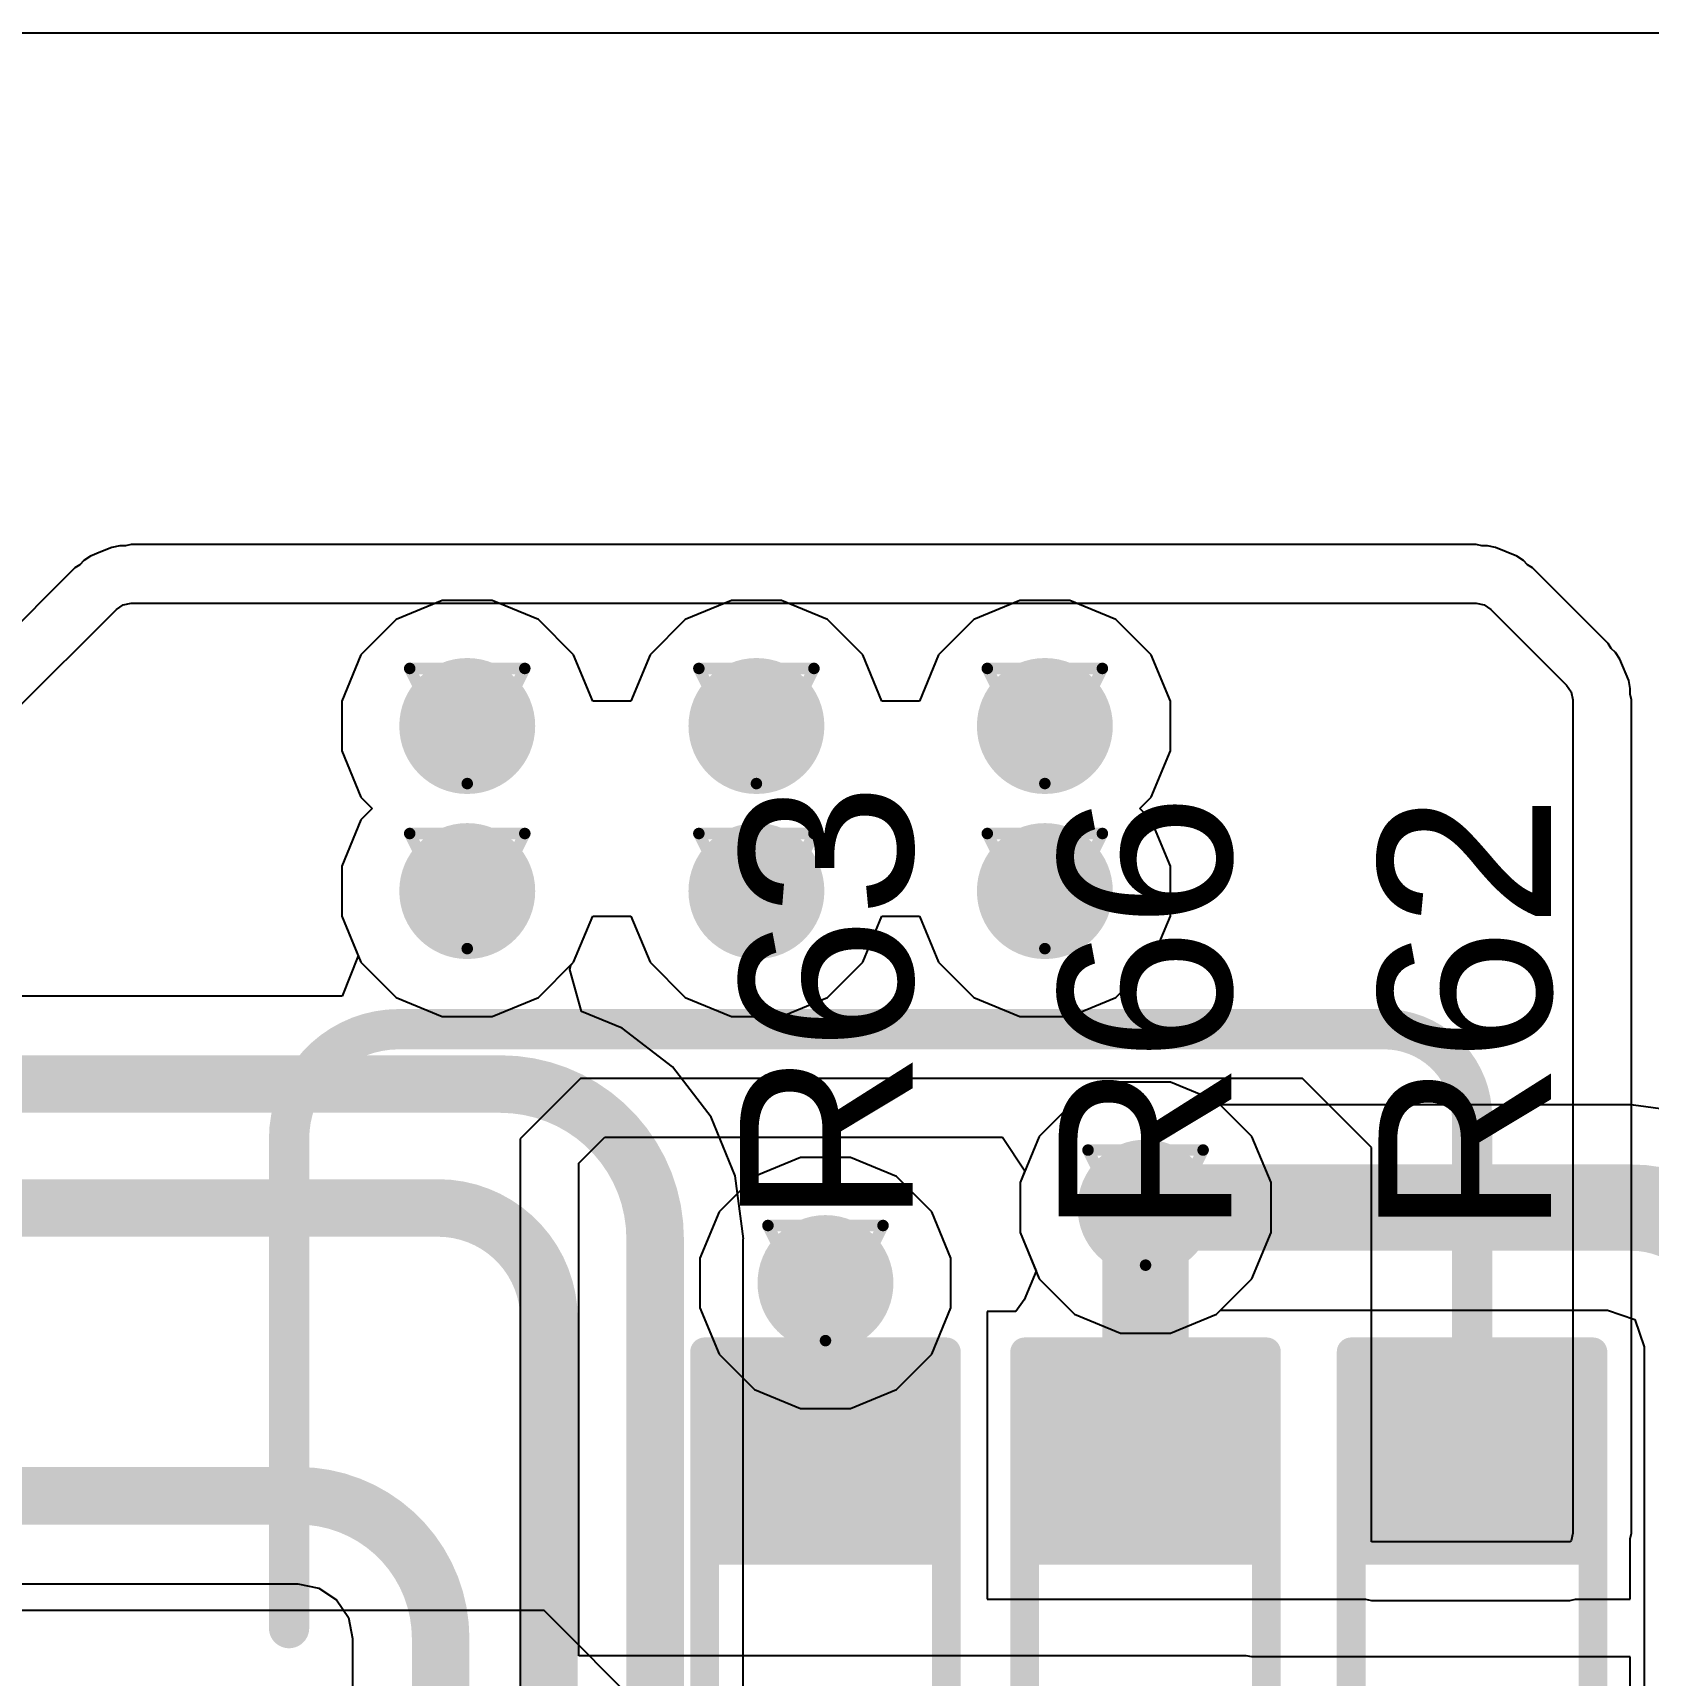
# Model space of a CAD drawing. Header units: inches. Extents: x 0 to 211, y 0 to 201.
# Drawn here: x 2.2262 to 2.5069, y 4.4238 to 4.7091 of the extents above; entities that cross this region are included whole.
import ezdxf

# ---------------------------------------------------------------- set-up
doc = ezdxf.new("R2010")
doc.units = ezdxf.units.IN
doc.header["$MEASUREMENT"] = 0
for name, color, linetype in [('Bottom Layer', 5, 'Continuous'), ('Drill Drawing', 1, 'Continuous'), ('Layer 1', 16, 'Continuous'), ('Layer 2', 76, 'Continuous'), ('Top Layer', 1, 'Continuous'), ('Top Overlay', 2, 'Continuous'), ('Top Paste', 8, 'Continuous'), ('Top Solder', 216, 'Continuous'), ('Via Holes', 16, 'Continuous')]:
    doc.layers.add(name, color=color, linetype=linetype)
doc.styles.add('Arial', font='', dxfattribs={"height": 0.2})
doc.styles.get('Arial').set_extended_font_data('Arial')

# ---------------------------------------------------------------- blocks, each defined once
blk = doc.blocks.new('R___0603_133')
at = {"layer": 'Top Layer'}
for points in [[(-0.015, 0.0175), (-0.015, -0.0175), (-0.045, -0.0175), (-0.045, 0.0175)], [(0.045, 0.0175), (0.045, -0.0175), (0.015, -0.0175), (0.015, 0.0175)]]:
    blk.add_hatch(color=1, dxfattribs=at).paths.add_polyline_path(points)
at = {"layer": 'Top Paste'}
for points in [[(-0.015, 0.0175), (-0.015, -0.0175), (-0.045, -0.0175), (-0.045, 0.0175)], [(0.045, 0.0175), (0.045, -0.0175), (0.015, -0.0175), (0.015, 0.0175)]]:
    blk.add_hatch(color=8, dxfattribs=at).paths.add_polyline_path(points)
at = {"layer": 'Top Solder'}
for points in [[(-0.011, 0.0215), (-0.011, -0.0215), (-0.049, -0.0215), (-0.049, 0.0215)], [(0.049, 0.0215), (0.049, -0.0215), (0.011, -0.0215), (0.011, 0.0215)]]:
    blk.add_hatch(color=216, dxfattribs=at).paths.add_polyline_path(points)
at = {"layer": 'Top Overlay'}
for points in [[(-0.048, -0.021, 0.005, 0.005, 0), (-0.048, 0.021, 0.005, 0.005, 0)], [(0.048, 0.021, 0.005, 0.005, 0), (-0.048, 0.021, 0.005, 0.005, 0)], [(0.048, -0.021, 0.005, 0.005, 0), (0.048, 0.021, 0.005, 0.005, 0)], [(0.048, -0.021, 0.005, 0.005, 0), (-0.048, -0.021, 0.005, 0.005, 0)]]:
    blk.add_lwpolyline(points, format="xyseb", dxfattribs=at)
for points in [[(-0.04925, 0.021, 0.0025, 0.0025, 1), (-0.04675, 0.021, 0.0025, 0.0025, 1)], [(-0.04925, 0.021, 0.0025, 0.0025, 1), (-0.04675, 0.021, 0.0025, 0.0025, 1)], [(0.04675, 0.021, 0.0025, 0.0025, 1), (0.04925, 0.021, 0.0025, 0.0025, 1)], [(0.04675, 0.021, 0.0025, 0.0025, 1), (0.04925, 0.021, 0.0025, 0.0025, 1)], [(-0.04925, -0.021, 0.0025, 0.0025, 1), (-0.04675, -0.021, 0.0025, 0.0025, 1)], [(-0.04925, -0.021, 0.0025, 0.0025, 1), (-0.04675, -0.021, 0.0025, 0.0025, 1)], [(0.04675, -0.021, 0.0025, 0.0025, 1), (0.04925, -0.021, 0.0025, 0.0025, 1)], [(0.04675, -0.021, 0.0025, 0.0025, 1), (0.04925, -0.021, 0.0025, 0.0025, 1)]]:
    blk.add_lwpolyline(points, format="xyseb", close=True, dxfattribs=at)
blk = doc.blocks.new('R___0603_136')
at = {"layer": 'Top Layer'}
for points in [[(-0.015, 0.0175), (-0.015, -0.0175), (-0.045, -0.0175), (-0.045, 0.0175)], [(0.045, 0.0175), (0.045, -0.0175), (0.015, -0.0175), (0.015, 0.0175)]]:
    blk.add_hatch(color=1, dxfattribs=at).paths.add_polyline_path(points)
at = {"layer": 'Top Paste'}
for points in [[(-0.015, 0.0175), (-0.015, -0.0175), (-0.045, -0.0175), (-0.045, 0.0175)], [(0.045, 0.0175), (0.045, -0.0175), (0.015, -0.0175), (0.015, 0.0175)]]:
    blk.add_hatch(color=8, dxfattribs=at).paths.add_polyline_path(points)
at = {"layer": 'Top Solder'}
for points in [[(-0.011, 0.0215), (-0.011, -0.0215), (-0.049, -0.0215), (-0.049, 0.0215)], [(0.049, 0.0215), (0.049, -0.0215), (0.011, -0.0215), (0.011, 0.0215)]]:
    blk.add_hatch(color=216, dxfattribs=at).paths.add_polyline_path(points)
at = {"layer": 'Top Overlay'}
for points in [[(-0.048, -0.021, 0.005, 0.005, 0), (-0.048, 0.021, 0.005, 0.005, 0)], [(0.048, 0.021, 0.005, 0.005, 0), (-0.048, 0.021, 0.005, 0.005, 0)], [(0.048, -0.021, 0.005, 0.005, 0), (0.048, 0.021, 0.005, 0.005, 0)], [(0.048, -0.021, 0.005, 0.005, 0), (-0.048, -0.021, 0.005, 0.005, 0)]]:
    blk.add_lwpolyline(points, format="xyseb", dxfattribs=at)
for points in [[(-0.04925, 0.021, 0.0025, 0.0025, 1), (-0.04675, 0.021, 0.0025, 0.0025, 1)], [(-0.04925, 0.021, 0.0025, 0.0025, 1), (-0.04675, 0.021, 0.0025, 0.0025, 1)], [(0.04675, 0.021, 0.0025, 0.0025, 1), (0.04925, 0.021, 0.0025, 0.0025, 1)], [(0.04675, 0.021, 0.0025, 0.0025, 1), (0.04925, 0.021, 0.0025, 0.0025, 1)], [(-0.04925, -0.021, 0.0025, 0.0025, 1), (-0.04675, -0.021, 0.0025, 0.0025, 1)], [(-0.04925, -0.021, 0.0025, 0.0025, 1), (-0.04675, -0.021, 0.0025, 0.0025, 1)], [(0.04675, -0.021, 0.0025, 0.0025, 1), (0.04925, -0.021, 0.0025, 0.0025, 1)], [(0.04675, -0.021, 0.0025, 0.0025, 1), (0.04925, -0.021, 0.0025, 0.0025, 1)]]:
    blk.add_lwpolyline(points, format="xyseb", close=True, dxfattribs=at)
blk = doc.blocks.new('R___0603_137')
at = {"layer": 'Top Layer'}
for points in [[(-0.015, 0.0175), (-0.015, -0.0175), (-0.045, -0.0175), (-0.045, 0.0175)], [(0.045, 0.0175), (0.045, -0.0175), (0.015, -0.0175), (0.015, 0.0175)]]:
    blk.add_hatch(color=1, dxfattribs=at).paths.add_polyline_path(points)
at = {"layer": 'Top Paste'}
for points in [[(-0.015, 0.0175), (-0.015, -0.0175), (-0.045, -0.0175), (-0.045, 0.0175)], [(0.045, 0.0175), (0.045, -0.0175), (0.015, -0.0175), (0.015, 0.0175)]]:
    blk.add_hatch(color=8, dxfattribs=at).paths.add_polyline_path(points)
at = {"layer": 'Top Solder'}
for points in [[(-0.011, 0.0215), (-0.011, -0.0215), (-0.049, -0.0215), (-0.049, 0.0215)], [(0.049, 0.0215), (0.049, -0.0215), (0.011, -0.0215), (0.011, 0.0215)]]:
    blk.add_hatch(color=216, dxfattribs=at).paths.add_polyline_path(points)
at = {"layer": 'Top Overlay'}
for points in [[(-0.048, -0.021, 0.005, 0.005, 0), (-0.048, 0.021, 0.005, 0.005, 0)], [(0.048, 0.021, 0.005, 0.005, 0), (-0.048, 0.021, 0.005, 0.005, 0)], [(0.048, -0.021, 0.005, 0.005, 0), (0.048, 0.021, 0.005, 0.005, 0)], [(0.048, -0.021, 0.005, 0.005, 0), (-0.048, -0.021, 0.005, 0.005, 0)]]:
    blk.add_lwpolyline(points, format="xyseb", dxfattribs=at)
for points in [[(-0.04925, 0.021, 0.0025, 0.0025, 1), (-0.04675, 0.021, 0.0025, 0.0025, 1)], [(-0.04925, 0.021, 0.0025, 0.0025, 1), (-0.04675, 0.021, 0.0025, 0.0025, 1)], [(0.04675, 0.021, 0.0025, 0.0025, 1), (0.04925, 0.021, 0.0025, 0.0025, 1)], [(0.04675, 0.021, 0.0025, 0.0025, 1), (0.04925, 0.021, 0.0025, 0.0025, 1)], [(-0.04925, -0.021, 0.0025, 0.0025, 1), (-0.04675, -0.021, 0.0025, 0.0025, 1)], [(-0.04925, -0.021, 0.0025, 0.0025, 1), (-0.04675, -0.021, 0.0025, 0.0025, 1)], [(0.04675, -0.021, 0.0025, 0.0025, 1), (0.04925, -0.021, 0.0025, 0.0025, 1)], [(0.04675, -0.021, 0.0025, 0.0025, 1), (0.04925, -0.021, 0.0025, 0.0025, 1)]]:
    blk.add_lwpolyline(points, format="xyseb", close=True, dxfattribs=at)

msp = doc.modelspace()

# ---------------------------------------------------------------- hatches: boundary and pattern name
at = {"layer": 'Bottom Layer'}
h = msp.add_hatch(color=5, dxfattribs=at)
edge = h.paths.add_edge_path()
edge.add_arc((2.30166, 4.58868), 0.01181, 0, 360)
h = msp.add_hatch(color=5, dxfattribs=at)
edge = h.paths.add_edge_path()
edge.add_arc((2.35191, 4.58868), 0.01181, 0, 360)
h = msp.add_hatch(color=5, dxfattribs=at)
edge = h.paths.add_edge_path()
edge.add_arc((2.40203, 4.58868), 0.01181, 0, 360)
h = msp.add_hatch(color=5, dxfattribs=at)
edge = h.paths.add_edge_path()
edge.add_arc((2.30166, 4.56), 0.01181, 0, 360)
h = msp.add_hatch(color=5, dxfattribs=at)
edge = h.paths.add_edge_path()
edge.add_arc((2.35191, 4.56), 0.01181, 0, 360)
h = msp.add_hatch(color=5, dxfattribs=at)
edge = h.paths.add_edge_path()
edge.add_arc((2.40203, 4.56), 0.01181, 0, 360)
h = msp.add_hatch(color=5, dxfattribs=at)
edge = h.paths.add_edge_path()
edge.add_arc((2.41953, 4.505), 0.01181, 0, 360)
h = msp.add_hatch(color=5, dxfattribs=at)
edge = h.paths.add_edge_path()
edge.add_arc((2.36391, 4.49189), 0.01181, 0, 360)
at = {"layer": 'Layer 1'}
h = msp.add_hatch(color=16, dxfattribs=at)
edge = h.paths.add_edge_path()
edge.add_arc((2.30166, 4.58868), 0.01181, 0, 360)
h = msp.add_hatch(color=16, dxfattribs=at)
edge = h.paths.add_edge_path()
edge.add_arc((2.35191, 4.58868), 0.01181, 0, 360)
h = msp.add_hatch(color=16, dxfattribs=at)
edge = h.paths.add_edge_path()
edge.add_arc((2.40203, 4.58868), 0.01181, 0, 360)
h = msp.add_hatch(color=16, dxfattribs=at)
edge = h.paths.add_edge_path()
edge.add_arc((2.30166, 4.56), 0.01181, 0, 360)
h = msp.add_hatch(color=16, dxfattribs=at)
edge = h.paths.add_edge_path()
edge.add_arc((2.35191, 4.56), 0.01181, 0, 360)
h = msp.add_hatch(color=16, dxfattribs=at)
edge = h.paths.add_edge_path()
edge.add_arc((2.40203, 4.56), 0.01181, 0, 360)
h = msp.add_hatch(color=16, dxfattribs=at)
edge = h.paths.add_edge_path()
edge.add_arc((2.41953, 4.505), 0.01181, 0, 360)
h = msp.add_hatch(color=16, dxfattribs=at)
edge = h.paths.add_edge_path()
edge.add_arc((2.36391, 4.49189), 0.01181, 0, 360)
at = {"layer": 'Layer 2'}
h = msp.add_hatch(color=76, dxfattribs=at)
edge = h.paths.add_edge_path()
edge.add_arc((2.30166, 4.58868), 0.01181, 0, 360)
h = msp.add_hatch(color=76, dxfattribs=at)
edge = h.paths.add_edge_path()
edge.add_arc((2.35191, 4.58868), 0.01181, 0, 360)
h = msp.add_hatch(color=76, dxfattribs=at)
edge = h.paths.add_edge_path()
edge.add_arc((2.40203, 4.58868), 0.01181, 0, 360)
h = msp.add_hatch(color=76, dxfattribs=at)
edge = h.paths.add_edge_path()
edge.add_arc((2.30166, 4.56), 0.01181, 0, 360)
h = msp.add_hatch(color=76, dxfattribs=at)
edge = h.paths.add_edge_path()
edge.add_arc((2.35191, 4.56), 0.01181, 0, 360)
h = msp.add_hatch(color=76, dxfattribs=at)
edge = h.paths.add_edge_path()
edge.add_arc((2.40203, 4.56), 0.01181, 0, 360)
h = msp.add_hatch(color=76, dxfattribs=at)
edge = h.paths.add_edge_path()
edge.add_arc((2.41953, 4.505), 0.01181, 0, 360)
h = msp.add_hatch(color=76, dxfattribs=at)
edge = h.paths.add_edge_path()
edge.add_arc((2.36391, 4.49189), 0.01181, 0, 360)
at = {"layer": 'Top Layer'}
h = msp.add_hatch(color=1, dxfattribs=at)
edge = h.paths.add_edge_path()
edge.add_arc((2.30166, 4.58868), 0.01181, 0, 360)
h = msp.add_hatch(color=1, dxfattribs=at)
edge = h.paths.add_edge_path()
edge.add_arc((2.35191, 4.58868), 0.01181, 0, 360)
h = msp.add_hatch(color=1, dxfattribs=at)
edge = h.paths.add_edge_path()
edge.add_arc((2.40203, 4.58868), 0.01181, 0, 360)
h = msp.add_hatch(color=1, dxfattribs=at)
edge = h.paths.add_edge_path()
edge.add_arc((2.30166, 4.56), 0.01181, 0, 360)
h = msp.add_hatch(color=1, dxfattribs=at)
edge = h.paths.add_edge_path()
edge.add_arc((2.35191, 4.56), 0.01181, 0, 360)
h = msp.add_hatch(color=1, dxfattribs=at)
edge = h.paths.add_edge_path()
edge.add_arc((2.40203, 4.56), 0.01181, 0, 360)
h = msp.add_hatch(color=1, dxfattribs=at)
edge = h.paths.add_edge_path()
edge.add_arc((2.41953, 4.505), 0.01181, 0, 360)
h = msp.add_hatch(color=1, dxfattribs=at)
edge = h.paths.add_edge_path()
edge.add_arc((2.36391, 4.49189), 0.01181, 0, 360)
at = {"layer": 'Via Holes'}
h = msp.add_hatch(color=7, dxfattribs=at)
edge = h.paths.add_edge_path()
edge.add_arc((2.30166, 4.58868), 0.00591, 0, 360)
h = msp.add_hatch(color=7, dxfattribs=at)
edge = h.paths.add_edge_path()
edge.add_arc((2.35191, 4.58868), 0.00591, 0, 360)
h = msp.add_hatch(color=7, dxfattribs=at)
edge = h.paths.add_edge_path()
edge.add_arc((2.40203, 4.58868), 0.00591, 0, 360)
h = msp.add_hatch(color=7, dxfattribs=at)
edge = h.paths.add_edge_path()
edge.add_arc((2.30166, 4.56), 0.00591, 0, 360)
h = msp.add_hatch(color=7, dxfattribs=at)
edge = h.paths.add_edge_path()
edge.add_arc((2.35191, 4.56), 0.00591, 0, 360)
h = msp.add_hatch(color=7, dxfattribs=at)
edge = h.paths.add_edge_path()
edge.add_arc((2.40203, 4.56), 0.00591, 0, 360)
h = msp.add_hatch(color=7, dxfattribs=at)
edge = h.paths.add_edge_path()
edge.add_arc((2.41953, 4.505), 0.00591, 0, 360)
h = msp.add_hatch(color=7, dxfattribs=at)
edge = h.paths.add_edge_path()
edge.add_arc((2.36391, 4.49189), 0.00591, 0, 360)

# ---------------------------------------------------------------- linework, layer by layer
at = {"layer": 'Bottom Layer'}
for p, q in [((1.94681, 4.70912), (4.16751, 4.70912)), ((2.29733, 4.61049), (2.28931, 4.60717)), ((2.306, 4.61049), (2.29733, 4.61049)), ((2.31402, 4.60717), (2.306, 4.61049)), ((2.34757, 4.61049), (2.33955, 4.60717)), ((2.35625, 4.61049), (2.34757, 4.61049)), ((2.36426, 4.60717), (2.35625, 4.61049)), ((2.39769, 4.61049), (2.38967, 4.60717)), ((2.40636, 4.61049), (2.39769, 4.61049)), ((2.41438, 4.60717), (2.40636, 4.61049)), ((2.28931, 4.60717), (2.28317, 4.60104)), ((2.32015, 4.60104), (2.31402, 4.60717)), ((2.33955, 4.60717), (2.33342, 4.60104)), ((2.3704, 4.60104), (2.36426, 4.60717)), ((2.38967, 4.60717), (2.38354, 4.60104)), ((2.42052, 4.60104), (2.41438, 4.60717)), ((2.28317, 4.60104), (2.27985, 4.59302)), ((2.32347, 4.59302), (2.32015, 4.60104)), ((2.33342, 4.60104), (2.3301, 4.59302)), ((2.37372, 4.59302), (2.3704, 4.60104)), ((2.38354, 4.60104), (2.38022, 4.59302)), ((2.42384, 4.59302), (2.42052, 4.60104)), ((2.27985, 4.59302), (2.27985, 4.58434)), ((2.3301, 4.59302), (2.32347, 4.59302)), ((2.38022, 4.59302), (2.37372, 4.59302)), ((2.42384, 4.58434), (2.42384, 4.59302)), ((2.27985, 4.58434), (2.28317, 4.57633)), ((2.42052, 4.57633), (2.42384, 4.58434)), ((2.28317, 4.57633), (2.28516, 4.57434)), ((2.28516, 4.57434), (2.28317, 4.57235)), ((2.41853, 4.57434), (2.42052, 4.57633)), ((2.42052, 4.57235), (2.41853, 4.57434)), ((2.28317, 4.57235), (2.27985, 4.56434)), ((2.42384, 4.56434), (2.42052, 4.57235)), ((2.27985, 4.56434), (2.27985, 4.55566)), ((2.42384, 4.55566), (2.42384, 4.56434)), ((2.27985, 4.55566), (2.28271, 4.54876)), ((2.32015, 4.54765), (2.32347, 4.55566)), ((2.32347, 4.55566), (2.3301, 4.55566)), ((2.3301, 4.55566), (2.33342, 4.54765)), ((2.3704, 4.54765), (2.37372, 4.55566)), ((2.37372, 4.55566), (2.38022, 4.55566)), ((2.38022, 4.55566), (2.38354, 4.54765)), ((2.42052, 4.54765), (2.42384, 4.55566)), ((2.28271, 4.54876), (2.27991, 4.54176)), ((2.3195, 4.54638), (2.31964, 4.54713)), ((2.3215, 4.53909), (2.3195, 4.54638)), ((2.31964, 4.54713), (2.32015, 4.54765)), ((2.33342, 4.54765), (2.33955, 4.54151)), ((2.36426, 4.54151), (2.3704, 4.54765)), ((2.38354, 4.54765), (2.38967, 4.54151)), ((2.41438, 4.54151), (2.42052, 4.54765)), ((2.27991, 4.54176), (2.12734, 4.54176)), ((2.33955, 4.54151), (2.34757, 4.53819)), ((2.35625, 4.53819), (2.36426, 4.54151)), ((2.38967, 4.54151), (2.39769, 4.53819)), ((2.40636, 4.53819), (2.41438, 4.54151)), ((2.32856, 4.53617), (2.3215, 4.53909)), ((2.34757, 4.53819), (2.35625, 4.53819)), ((2.39769, 4.53819), (2.40636, 4.53819)), ((2.3373, 4.52946), (2.32856, 4.53617)), ((2.34402, 4.52071), (2.3373, 4.52946)), ((2.41519, 4.52681), (2.40717, 4.52349)), ((2.42386, 4.52681), (2.41519, 4.52681)), ((2.43188, 4.52349), (2.42386, 4.52681)), ((2.40717, 4.52349), (2.40104, 4.51735)), ((2.43253, 4.52284), (2.43188, 4.52349)), ((2.504, 4.52284), (2.43253, 4.52284)), ((2.50429, 4.52279), (2.504, 4.52284)), ((2.34824, 4.51052), (2.34402, 4.52071)), ((2.51379, 4.52153), (2.50429, 4.52279)), ((2.40104, 4.51735), (2.39772, 4.50934)), ((2.34967, 4.49959), (2.34824, 4.51052)), ((2.39772, 4.50934), (2.39772, 4.50066)), ((2.39772, 4.50066), (2.40104, 4.49265)), ((2.34961, 3.37632), (2.34961, 4.49959)), ((2.34961, 4.49959), (2.34967, 4.49959)), ((2.40104, 4.49265), (2.40717, 4.48651)), ((2.40717, 4.48651), (2.41519, 4.48319)), ((2.42386, 4.48319), (2.43188, 4.48651)), ((2.43188, 4.48651), (2.43253, 4.48716)), ((2.43253, 4.48716), (2.49981, 4.48716)), ((2.49981, 4.48716), (2.50455, 4.48555)), ((2.41519, 4.48319), (2.42386, 4.48319)), ((2.50455, 4.48555), (2.50616, 4.48081)), ((2.50616, 4.48081), (2.50616, 4.181)), ((2.07708, 4.43965), (2.27224, 4.43965)), ((2.27224, 4.43965), (2.27224, 4.43963)), ((2.27224, 4.43963), (2.27587, 4.4389)), ((2.27587, 4.4389), (2.27894, 4.43685)), ((2.27894, 4.43685), (2.281, 4.43377)), ((2.281, 4.43377), (2.28172, 4.43014)), ((2.28172, 4.43014), (2.28174, 4.43014)), ((2.28174, 4.43014), (2.28174, 3.40767))]:
    msp.add_line(p, q, dxfattribs=at)
for points in [[(2.12734, 4.52647, 0.01, 0.01, 0), (2.30744, 4.52647, 0.01, 0.01, 0)], [(2.30744, 4.52647, 0.01, 0.01, -0.414214), (2.33431, 4.49959, 0.01, 0.01, 0)], [(2.41953, 4.505, 0.015, 0.015, 0), (2.504, 4.505, 0.015, 0.015, 0)], [(2.504, 4.505, 0.015, 0.015, -0.414214), (2.524, 4.485, 0.015, 0.015, 0)], [(2.03193, 4.50494, 0.01, 0.01, 0), (2.29658, 4.50494, 0.01, 0.01, 0)], [(2.29658, 4.50494, 0.01, 0.01, -0.414214), (2.31587, 4.48565, 0.01, 0.01, 0)], [(2.33431, 3.37632, 0.01, 0.01, 0), (2.33431, 4.49959, 0.01, 0.01, 0)], [(2.31587, 3.39208, 0.01, 0.01, 0), (2.31587, 4.48565, 0.01, 0.01, 0)], [(2.03193, 4.45494, 0.01, 0.01, 0), (2.27224, 4.45494, 0.01, 0.01, 0)], [(2.27224, 4.45494, 0.01, 0.01, -0.414214), (2.29704, 4.43014, 0.01, 0.01, 0)], [(2.29704, 3.40767, 0.01, 0.01, 0), (2.29704, 4.43014, 0.01, 0.01, 0)]]:
    msp.add_lwpolyline(points, format="xyseb", dxfattribs=at)
for points in [[(2.30494, 4.52647, 0.005, 0.005, 1), (2.30994, 4.52647, 0.005, 0.005, 1)], [(2.30494, 4.52647, 0.005, 0.005, 1), (2.30994, 4.52647, 0.005, 0.005, 1)], [(2.41578, 4.505, 0.0075, 0.0075, 1), (2.42328, 4.505, 0.0075, 0.0075, 1)], [(2.50025, 4.505, 0.0075, 0.0075, 1), (2.50775, 4.505, 0.0075, 0.0075, 1)], [(2.50025, 4.505, 0.0075, 0.0075, 1), (2.50775, 4.505, 0.0075, 0.0075, 1)], [(2.29408, 4.50494, 0.005, 0.005, 1), (2.29908, 4.50494, 0.005, 0.005, 1)], [(2.29408, 4.50494, 0.005, 0.005, 1), (2.29908, 4.50494, 0.005, 0.005, 1)], [(2.33181, 4.49959, 0.005, 0.005, 1), (2.33681, 4.49959, 0.005, 0.005, 1)], [(2.33181, 4.49959, 0.005, 0.005, 1), (2.33681, 4.49959, 0.005, 0.005, 1)], [(2.31337, 4.48565, 0.005, 0.005, 1), (2.31837, 4.48565, 0.005, 0.005, 1)], [(2.31337, 4.48565, 0.005, 0.005, 1), (2.31837, 4.48565, 0.005, 0.005, 1)], [(2.26974, 4.45494, 0.005, 0.005, 1), (2.27474, 4.45494, 0.005, 0.005, 1)], [(2.26974, 4.45494, 0.005, 0.005, 1), (2.27474, 4.45494, 0.005, 0.005, 1)], [(2.29454, 4.43014, 0.005, 0.005, 1), (2.29954, 4.43014, 0.005, 0.005, 1)], [(2.29454, 4.43014, 0.005, 0.005, 1), (2.29954, 4.43014, 0.005, 0.005, 1)]]:
    msp.add_lwpolyline(points, format="xyseb", close=True, dxfattribs=at)
at = {"layer": 'Drill Drawing'}
for points in [[(2.29166, 4.59868, 0.002, 0.002, 0), (2.31166, 4.59868, 0.002, 0.002, 0)], [(2.29166, 4.59868, 0.002, 0.002, 0), (2.30166, 4.57868, 0.002, 0.002, 0)], [(2.30166, 4.57868, 0.002, 0.002, 0), (2.31166, 4.59868, 0.002, 0.002, 0)], [(2.34191, 4.59868, 0.002, 0.002, 0), (2.36191, 4.59868, 0.002, 0.002, 0)], [(2.34191, 4.59868, 0.002, 0.002, 0), (2.35191, 4.57868, 0.002, 0.002, 0)], [(2.35191, 4.57868, 0.002, 0.002, 0), (2.36191, 4.59868, 0.002, 0.002, 0)], [(2.39203, 4.59868, 0.002, 0.002, 0), (2.41203, 4.59868, 0.002, 0.002, 0)], [(2.39203, 4.59868, 0.002, 0.002, 0), (2.40203, 4.57868, 0.002, 0.002, 0)], [(2.40203, 4.57868, 0.002, 0.002, 0), (2.41203, 4.59868, 0.002, 0.002, 0)], [(2.29166, 4.57, 0.002, 0.002, 0), (2.31166, 4.57, 0.002, 0.002, 0)], [(2.29166, 4.57, 0.002, 0.002, 0), (2.30166, 4.55, 0.002, 0.002, 0)], [(2.30166, 4.55, 0.002, 0.002, 0), (2.31166, 4.57, 0.002, 0.002, 0)], [(2.34191, 4.57, 0.002, 0.002, 0), (2.36191, 4.57, 0.002, 0.002, 0)], [(2.34191, 4.57, 0.002, 0.002, 0), (2.35191, 4.55, 0.002, 0.002, 0)], [(2.35191, 4.55, 0.002, 0.002, 0), (2.36191, 4.57, 0.002, 0.002, 0)], [(2.39203, 4.57, 0.002, 0.002, 0), (2.41203, 4.57, 0.002, 0.002, 0)], [(2.39203, 4.57, 0.002, 0.002, 0), (2.40203, 4.55, 0.002, 0.002, 0)], [(2.40203, 4.55, 0.002, 0.002, 0), (2.41203, 4.57, 0.002, 0.002, 0)], [(2.40953, 4.515, 0.002, 0.002, 0), (2.42953, 4.515, 0.002, 0.002, 0)], [(2.40953, 4.515, 0.002, 0.002, 0), (2.41953, 4.495, 0.002, 0.002, 0)], [(2.41953, 4.495, 0.002, 0.002, 0), (2.42953, 4.515, 0.002, 0.002, 0)], [(2.35391, 4.50189, 0.002, 0.002, 0), (2.37391, 4.50189, 0.002, 0.002, 0)], [(2.35391, 4.50189, 0.002, 0.002, 0), (2.36391, 4.48189, 0.002, 0.002, 0)], [(2.36391, 4.48189, 0.002, 0.002, 0), (2.37391, 4.50189, 0.002, 0.002, 0)]]:
    msp.add_lwpolyline(points, format="xyseb", dxfattribs=at)
for points in [[(2.29116, 4.59868, 0.001, 0.001, 1), (2.29216, 4.59868, 0.001, 0.001, 1)], [(2.29116, 4.59868, 0.001, 0.001, 1), (2.29216, 4.59868, 0.001, 0.001, 1)], [(2.31116, 4.59868, 0.001, 0.001, 1), (2.31216, 4.59868, 0.001, 0.001, 1)], [(2.31116, 4.59868, 0.001, 0.001, 1), (2.31216, 4.59868, 0.001, 0.001, 1)], [(2.34141, 4.59868, 0.001, 0.001, 1), (2.34241, 4.59868, 0.001, 0.001, 1)], [(2.34141, 4.59868, 0.001, 0.001, 1), (2.34241, 4.59868, 0.001, 0.001, 1)], [(2.36141, 4.59868, 0.001, 0.001, 1), (2.36241, 4.59868, 0.001, 0.001, 1)], [(2.36141, 4.59868, 0.001, 0.001, 1), (2.36241, 4.59868, 0.001, 0.001, 1)], [(2.39153, 4.59868, 0.001, 0.001, 1), (2.39253, 4.59868, 0.001, 0.001, 1)], [(2.39153, 4.59868, 0.001, 0.001, 1), (2.39253, 4.59868, 0.001, 0.001, 1)], [(2.41153, 4.59868, 0.001, 0.001, 1), (2.41253, 4.59868, 0.001, 0.001, 1)], [(2.41153, 4.59868, 0.001, 0.001, 1), (2.41253, 4.59868, 0.001, 0.001, 1)], [(2.30116, 4.57868, 0.001, 0.001, 1), (2.30216, 4.57868, 0.001, 0.001, 1)], [(2.30116, 4.57868, 0.001, 0.001, 1), (2.30216, 4.57868, 0.001, 0.001, 1)], [(2.35141, 4.57868, 0.001, 0.001, 1), (2.35241, 4.57868, 0.001, 0.001, 1)], [(2.35141, 4.57868, 0.001, 0.001, 1), (2.35241, 4.57868, 0.001, 0.001, 1)], [(2.40153, 4.57868, 0.001, 0.001, 1), (2.40253, 4.57868, 0.001, 0.001, 1)], [(2.40153, 4.57868, 0.001, 0.001, 1), (2.40253, 4.57868, 0.001, 0.001, 1)], [(2.29116, 4.57, 0.001, 0.001, 1), (2.29216, 4.57, 0.001, 0.001, 1)], [(2.29116, 4.57, 0.001, 0.001, 1), (2.29216, 4.57, 0.001, 0.001, 1)], [(2.31116, 4.57, 0.001, 0.001, 1), (2.31216, 4.57, 0.001, 0.001, 1)], [(2.31116, 4.57, 0.001, 0.001, 1), (2.31216, 4.57, 0.001, 0.001, 1)], [(2.34141, 4.57, 0.001, 0.001, 1), (2.34241, 4.57, 0.001, 0.001, 1)], [(2.34141, 4.57, 0.001, 0.001, 1), (2.34241, 4.57, 0.001, 0.001, 1)], [(2.36141, 4.57, 0.001, 0.001, 1), (2.36241, 4.57, 0.001, 0.001, 1)], [(2.36141, 4.57, 0.001, 0.001, 1), (2.36241, 4.57, 0.001, 0.001, 1)], [(2.39153, 4.57, 0.001, 0.001, 1), (2.39253, 4.57, 0.001, 0.001, 1)], [(2.39153, 4.57, 0.001, 0.001, 1), (2.39253, 4.57, 0.001, 0.001, 1)], [(2.41153, 4.57, 0.001, 0.001, 1), (2.41253, 4.57, 0.001, 0.001, 1)], [(2.41153, 4.57, 0.001, 0.001, 1), (2.41253, 4.57, 0.001, 0.001, 1)], [(2.30116, 4.55, 0.001, 0.001, 1), (2.30216, 4.55, 0.001, 0.001, 1)], [(2.30116, 4.55, 0.001, 0.001, 1), (2.30216, 4.55, 0.001, 0.001, 1)], [(2.35141, 4.55, 0.001, 0.001, 1), (2.35241, 4.55, 0.001, 0.001, 1)], [(2.35141, 4.55, 0.001, 0.001, 1), (2.35241, 4.55, 0.001, 0.001, 1)], [(2.40153, 4.55, 0.001, 0.001, 1), (2.40253, 4.55, 0.001, 0.001, 1)], [(2.40153, 4.55, 0.001, 0.001, 1), (2.40253, 4.55, 0.001, 0.001, 1)], [(2.40903, 4.515, 0.001, 0.001, 1), (2.41003, 4.515, 0.001, 0.001, 1)], [(2.40903, 4.515, 0.001, 0.001, 1), (2.41003, 4.515, 0.001, 0.001, 1)], [(2.42903, 4.515, 0.001, 0.001, 1), (2.43003, 4.515, 0.001, 0.001, 1)], [(2.42903, 4.515, 0.001, 0.001, 1), (2.43003, 4.515, 0.001, 0.001, 1)], [(2.35341, 4.50189, 0.001, 0.001, 1), (2.35441, 4.50189, 0.001, 0.001, 1)], [(2.35341, 4.50189, 0.001, 0.001, 1), (2.35441, 4.50189, 0.001, 0.001, 1)], [(2.37341, 4.50189, 0.001, 0.001, 1), (2.37441, 4.50189, 0.001, 0.001, 1)], [(2.37341, 4.50189, 0.001, 0.001, 1), (2.37441, 4.50189, 0.001, 0.001, 1)], [(2.41903, 4.495, 0.001, 0.001, 1), (2.42003, 4.495, 0.001, 0.001, 1)], [(2.41903, 4.495, 0.001, 0.001, 1), (2.42003, 4.495, 0.001, 0.001, 1)], [(2.36341, 4.48189, 0.001, 0.001, 1), (2.36441, 4.48189, 0.001, 0.001, 1)], [(2.36341, 4.48189, 0.001, 0.001, 1), (2.36441, 4.48189, 0.001, 0.001, 1)]]:
    msp.add_lwpolyline(points, format="xyseb", close=True, dxfattribs=at)
at = {"layer": 'Layer 1'}
for p, q in [((0.16319, 4.70912), (4.16751, 4.70912)), ((2.29733, 4.61049), (2.28931, 4.60717)), ((2.306, 4.61049), (2.29733, 4.61049)), ((2.31402, 4.60717), (2.306, 4.61049)), ((2.34757, 4.61049), (2.33955, 4.60717)), ((2.35625, 4.61049), (2.34757, 4.61049)), ((2.36426, 4.60717), (2.35625, 4.61049)), ((2.39769, 4.61049), (2.38967, 4.60717)), ((2.40636, 4.61049), (2.39769, 4.61049)), ((2.41438, 4.60717), (2.40636, 4.61049)), ((2.28931, 4.60717), (2.28317, 4.60104)), ((2.32015, 4.60104), (2.31402, 4.60717)), ((2.33955, 4.60717), (2.33342, 4.60104)), ((2.3704, 4.60104), (2.36426, 4.60717)), ((2.38967, 4.60717), (2.38354, 4.60104)), ((2.42052, 4.60104), (2.41438, 4.60717)), ((2.28317, 4.60104), (2.27985, 4.59302)), ((2.32347, 4.59302), (2.32015, 4.60104)), ((2.33342, 4.60104), (2.3301, 4.59302)), ((2.37372, 4.59302), (2.3704, 4.60104)), ((2.38354, 4.60104), (2.38022, 4.59302)), ((2.42384, 4.59302), (2.42052, 4.60104)), ((2.27985, 4.59302), (2.27985, 4.58434)), ((2.3301, 4.59302), (2.32347, 4.59302)), ((2.38022, 4.59302), (2.37372, 4.59302)), ((2.42384, 4.58434), (2.42384, 4.59302)), ((2.27985, 4.58434), (2.28317, 4.57633)), ((2.42052, 4.57633), (2.42384, 4.58434)), ((2.28317, 4.57633), (2.28516, 4.57434)), ((2.28516, 4.57434), (2.28317, 4.57235)), ((2.41853, 4.57434), (2.42052, 4.57633)), ((2.42052, 4.57235), (2.41853, 4.57434)), ((2.28317, 4.57235), (2.27985, 4.56434)), ((2.42384, 4.56434), (2.42052, 4.57235)), ((2.27985, 4.56434), (2.27985, 4.55566)), ((2.42384, 4.55566), (2.42384, 4.56434)), ((2.27985, 4.55566), (2.28317, 4.54765)), ((2.32015, 4.54765), (2.32347, 4.55566)), ((2.32347, 4.55566), (2.3301, 4.55566)), ((2.3301, 4.55566), (2.33342, 4.54765)), ((2.3704, 4.54765), (2.37372, 4.55566)), ((2.37372, 4.55566), (2.38022, 4.55566)), ((2.38022, 4.55566), (2.38354, 4.54765)), ((2.42052, 4.54765), (2.42384, 4.55566)), ((2.28317, 4.54765), (2.28931, 4.54151)), ((2.31402, 4.54151), (2.32015, 4.54765)), ((2.33342, 4.54765), (2.33955, 4.54151)), ((2.36426, 4.54151), (2.3704, 4.54765)), ((2.38354, 4.54765), (2.38967, 4.54151)), ((2.41438, 4.54151), (2.42052, 4.54765)), ((2.28931, 4.54151), (2.29733, 4.53819)), ((2.306, 4.53819), (2.31402, 4.54151)), ((2.33955, 4.54151), (2.34757, 4.53819)), ((2.35625, 4.53819), (2.36426, 4.54151)), ((2.38967, 4.54151), (2.39769, 4.53819)), ((2.40636, 4.53819), (2.41438, 4.54151)), ((2.29733, 4.53819), (2.306, 4.53819)), ((2.34757, 4.53819), (2.35625, 4.53819)), ((2.39769, 4.53819), (2.40636, 4.53819)), ((2.41519, 4.52681), (2.40717, 4.52349)), ((2.42386, 4.52681), (2.41519, 4.52681)), ((2.43188, 4.52349), (2.42386, 4.52681)), ((2.40717, 4.52349), (2.40104, 4.51735)), ((2.43802, 4.51735), (2.43188, 4.52349)), ((2.40104, 4.51735), (2.39772, 4.50934)), ((2.44134, 4.50934), (2.43802, 4.51735)), ((2.39772, 4.50934), (2.39772, 4.50066)), ((2.44134, 4.50066), (2.44134, 4.50934)), ((2.39772, 4.50066), (2.40104, 4.49265)), ((2.43802, 4.49265), (2.44134, 4.50066)), ((2.40104, 4.49265), (2.40717, 4.48651)), ((2.43188, 4.48651), (2.43802, 4.49265)), ((2.40717, 4.48651), (2.41519, 4.48319)), ((2.42386, 4.48319), (2.43188, 4.48651)), ((2.41519, 4.48319), (2.42386, 4.48319))]:
    msp.add_line(p, q, dxfattribs=at)
at = {"layer": 'Layer 2'}
for p, q in [((0.16319, 4.70912), (2.77481, 4.70912)), ((2.41519, 4.52681), (2.40717, 4.52349)), ((2.42386, 4.52681), (2.41519, 4.52681)), ((2.43188, 4.52349), (2.42386, 4.52681)), ((2.40717, 4.52349), (2.40104, 4.51735)), ((2.43802, 4.51735), (2.43188, 4.52349)), ((2.40104, 4.51735), (2.39772, 4.50934)), ((2.44134, 4.50934), (2.43802, 4.51735)), ((2.35957, 4.51371), (2.35155, 4.51039)), ((2.36825, 4.51371), (2.35957, 4.51371)), ((2.37626, 4.51039), (2.36825, 4.51371)), ((2.35155, 4.51039), (2.34542, 4.50425)), ((2.3824, 4.50425), (2.37626, 4.51039)), ((2.39772, 4.50934), (2.39772, 4.50066)), ((2.44134, 4.50066), (2.44134, 4.50934)), ((2.34542, 4.50425), (2.3421, 4.49623)), ((2.38572, 4.49623), (2.3824, 4.50425)), ((2.39772, 4.50066), (2.40104, 4.49265)), ((2.43802, 4.49265), (2.44134, 4.50066)), ((2.3421, 4.49623), (2.3421, 4.48756)), ((2.38572, 4.48756), (2.38572, 4.49623)), ((2.40104, 4.49265), (2.40717, 4.48651)), ((2.43188, 4.48651), (2.43802, 4.49265)), ((2.3421, 4.48756), (2.34542, 4.47954)), ((2.3824, 4.47954), (2.38572, 4.48756)), ((2.40717, 4.48651), (2.41519, 4.48319)), ((2.42386, 4.48319), (2.43188, 4.48651)), ((2.41519, 4.48319), (2.42386, 4.48319)), ((2.34542, 4.47954), (2.35155, 4.4734)), ((2.37626, 4.4734), (2.3824, 4.47954)), ((2.35155, 4.4734), (2.35957, 4.47008)), ((2.36825, 4.47008), (2.37626, 4.4734)), ((2.35957, 4.47008), (2.36825, 4.47008)), ((2.315, 4.435), (0.38539, 4.435)), ((2.37, 4.38), (2.315, 4.435))]:
    msp.add_line(p, q, dxfattribs=at)
at = {"layer": 'Top Layer'}
for p, q in [((1.9007, 4.70912), (4.16751, 4.70912)), ((2.24127, 4.62), (2.23988, 4.61972)), ((2.24228, 4.62), (2.24127, 4.62)), ((2.24326, 4.6202), (2.24228, 4.62)), ((2.47698, 4.6202), (2.24326, 4.6202)), ((2.47796, 4.62), (2.47698, 4.6202)), ((2.47897, 4.62), (2.47796, 4.62)), ((2.48036, 4.61972), (2.47897, 4.62)), ((2.23503, 4.61741), (2.23432, 4.6167)), ((2.23621, 4.6182), (2.23503, 4.61741)), ((2.23799, 4.61894), (2.23621, 4.6182)), ((2.23621, 4.6182), (2.23621, 4.6182)), ((2.23988, 4.61972), (2.23799, 4.61894)), ((2.23988, 4.61972), (2.23988, 4.61972)), ((2.48403, 4.6182), (2.48036, 4.61972)), ((2.48521, 4.61741), (2.48403, 4.6182)), ((2.48592, 4.6167), (2.48521, 4.61741)), ((2.23348, 4.61614), (2.21574, 4.5984)), ((2.23432, 4.6167), (2.23348, 4.61614)), ((2.48676, 4.61614), (2.48592, 4.6167)), ((2.4999, 4.603), (2.48676, 4.61614)), ((2.22295, 4.5912), (2.24069, 4.60893)), ((2.24069, 4.60893), (2.24187, 4.60972)), ((2.24187, 4.60972), (2.24326, 4.61)), ((2.24326, 4.61), (2.47698, 4.61)), ((2.47698, 4.61), (2.47837, 4.60972)), ((2.47837, 4.60972), (2.47955, 4.60893)), ((2.47955, 4.60893), (2.49269, 4.59579)), ((2.50046, 4.60216), (2.4999, 4.603)), ((2.50117, 4.60145), (2.50046, 4.60216)), ((2.50196, 4.60027), (2.50117, 4.60145)), ((2.50348, 4.5966), (2.50196, 4.60027)), ((2.49269, 4.59579), (2.49348, 4.59461)), ((2.49348, 4.59461), (2.49376, 4.59322)), ((2.50376, 4.59521), (2.50348, 4.5966)), ((2.50376, 4.5942), (2.50376, 4.59521)), ((2.50396, 4.59322), (2.50376, 4.5942)), ((2.49376, 4.59322), (2.49376, 4.44844)), ((2.50396, 4.44844), (2.50396, 4.59322)), ((2.32133, 4.52741), (2.31086, 4.51694)), ((2.4468, 4.52741), (2.32133, 4.52741)), ((2.45876, 4.51545), (2.4468, 4.52741)), ((2.32106, 4.51272), (2.32556, 4.51722)), ((2.32556, 4.51722), (2.39468, 4.51722)), ((2.39468, 4.51722), (2.39857, 4.5114)), ((2.31086, 4.51694), (2.31086, 4.41758)), ((2.45876, 4.44694), (2.45876, 4.51545)), ((2.32106, 4.42714), (2.32106, 4.51272)), ((2.39857, 4.5114), (2.39772, 4.50934)), ((2.39772, 4.50934), (2.39772, 4.50066)), ((2.39772, 4.50066), (2.4005, 4.49394)), ((2.4005, 4.49394), (2.39844, 4.489)), ((2.39844, 4.489), (2.39699, 4.48694)), ((2.39699, 4.48694), (2.39203, 4.48694)), ((2.39203, 4.48694), (2.39203, 4.43694)), ((2.49323, 4.44694), (2.45876, 4.44694)), ((2.4935, 4.44711), (2.49323, 4.44694)), ((2.49376, 4.44844), (2.4935, 4.44711)), ((2.50376, 4.44746), (2.50396, 4.44844)), ((2.50376, 4.43694), (2.50376, 4.44746)), ((2.39203, 4.43694), (2.44703, 4.43694)), ((2.44703, 4.43694), (2.44703, 4.43694)), ((2.44703, 4.43694), (2.44876, 4.43694)), ((2.44876, 4.43694), (2.44876, 4.43694)), ((2.44876, 4.43694), (2.45777, 4.43694)), ((2.45777, 4.43694), (2.45876, 4.43674)), ((2.45876, 4.43674), (2.49323, 4.43674)), ((2.49323, 4.43674), (2.49422, 4.43694)), ((2.49422, 4.43694), (2.50376, 4.43694)), ((2.43703, 4.42714), (2.32106, 4.42714)), ((2.43801, 4.42694), (2.43703, 4.42714)), ((2.44703, 4.42694), (2.43801, 4.42694)), ((2.44876, 4.42694), (2.44703, 4.42694)), ((2.44703, 4.42694), (2.44703, 4.42694)), ((2.50376, 4.42694), (2.44876, 4.42694)), ((2.44876, 4.42694), (2.44876, 4.42694)), ((2.50376, 4.37694), (2.50376, 4.42694))]:
    msp.add_line(p, q, dxfattribs=at)
for points in [[(2.2707, 4.51694, 0.007, 0.007, -0.414214), (2.28975, 4.536, 0.007, 0.007, 0)], [(2.28975, 4.536, 0.007, 0.007, 0), (2.461, 4.536, 0.007, 0.007, 0)], [(2.461, 4.536, 0.007, 0.007, -0.414214), (2.47626, 4.52074, 0.007, 0.007, 0)], [(2.47626, 4.46194, 0.007, 0.007, 0), (2.47626, 4.52074, 0.007, 0.007, 0)], [(2.2707, 4.43194, 0.007, 0.007, 0), (2.2707, 4.51694, 0.007, 0.007, 0)], [(2.41953, 4.46194, 0.015, 0.015, 0), (2.41953, 4.505, 0.015, 0.015, 0)]]:
    msp.add_lwpolyline(points, format="xyseb", dxfattribs=at)
for points in [[(2.288, 4.536, 0.0035, 0.0035, 1), (2.2915, 4.536, 0.0035, 0.0035, 1)], [(2.288, 4.536, 0.0035, 0.0035, 1), (2.2915, 4.536, 0.0035, 0.0035, 1)], [(2.45925, 4.536, 0.0035, 0.0035, 1), (2.46275, 4.536, 0.0035, 0.0035, 1)], [(2.45925, 4.536, 0.0035, 0.0035, 1), (2.46275, 4.536, 0.0035, 0.0035, 1)], [(2.47451, 4.52074, 0.0035, 0.0035, 1), (2.47801, 4.52074, 0.0035, 0.0035, 1)], [(2.47451, 4.52074, 0.0035, 0.0035, 1), (2.47801, 4.52074, 0.0035, 0.0035, 1)], [(2.26895, 4.51694, 0.0035, 0.0035, 1), (2.27245, 4.51694, 0.0035, 0.0035, 1)], [(2.26895, 4.51694, 0.0035, 0.0035, 1), (2.27245, 4.51694, 0.0035, 0.0035, 1)], [(2.41578, 4.505, 0.0075, 0.0075, 1), (2.42328, 4.505, 0.0075, 0.0075, 1)], [(2.41578, 4.46194, 0.0075, 0.0075, 1), (2.42328, 4.46194, 0.0075, 0.0075, 1)], [(2.47451, 4.46194, 0.0035, 0.0035, 1), (2.47801, 4.46194, 0.0035, 0.0035, 1)], [(2.26895, 4.43194, 0.0035, 0.0035, 1), (2.27245, 4.43194, 0.0035, 0.0035, 1)]]:
    msp.add_lwpolyline(points, format="xyseb", close=True, dxfattribs=at)

# ---------------------------------------------------------------- block references
at = {"rotation": 270}
for name, p in [('R___0603_136', (2.36391, 4.43194)), ('R___0603_133', (2.41953, 4.43194)), ('R___0603_137', (2.47626, 4.43194))]:
    msp.add_blockref(name, p, dxfattribs=at)

# ---------------------------------------------------------------- texts
at = {"layer": 'Top Overlay', "style": 'Arial'}
for s, p in [('R63', (2.37904, 4.50191)), ('R66', (2.43443, 4.50002)), ('R62', (2.49, 4.50001))]:
    msp.add_text(s, height=0.03, rotation=90, dxfattribs=at).set_placement(p)

doc.saveas('drawing.dxf')
